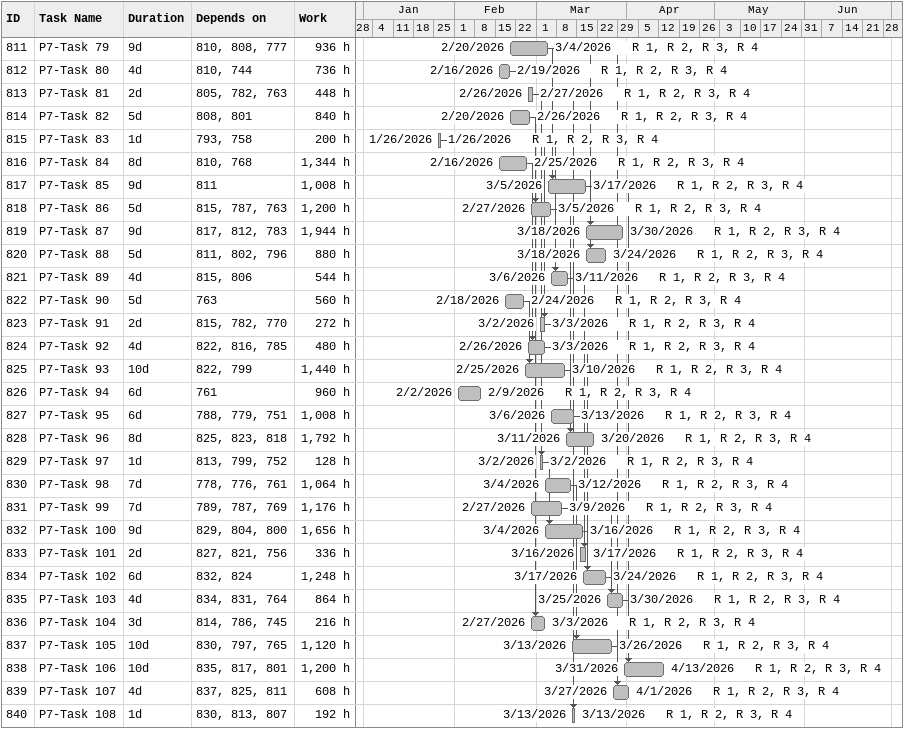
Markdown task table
| ID | Task | Duration | Start | Finish | Predecessors | Resources | Work (h) |
|---|---|---|---|---|---|---|---|
| 811 | P7-Task 79 | 9d | 2026-02-20 | 2026-03-04 | 810, 808, 777 | R 1, R 2, R 3, R 4 | 936 |
| 812 | P7-Task 80 | 4d | 2026-02-16 | 2026-02-19 | 810, 744 | R 1, R 2, R 3, R 4 | 736 |
| 813 | P7-Task 81 | 2d | 2026-02-26 | 2026-02-27 | 805, 782, 763 | R 1, R 2, R 3, R 4 | 448 |
| 814 | P7-Task 82 | 5d | 2026-02-20 | 2026-02-26 | 808, 801 | R 1, R 2, R 3, R 4 | 840 |
| 815 | P7-Task 83 | 1d | 2026-01-26 | 2026-01-26 | 793, 758 | R 1, R 2, R 3, R 4 | 200 |
| 816 | P7-Task 84 | 8d | 2026-02-16 | 2026-02-25 | 810, 768 | R 1, R 2, R 3, R 4 | 1344 |
| 817 | P7-Task 85 | 9d | 2026-03-05 | 2026-03-17 | 811 | R 1, R 2, R 3, R 4 | 1008 |
| 818 | P7-Task 86 | 5d | 2026-02-27 | 2026-03-05 | 815, 787, 763 | R 1, R 2, R 3, R 4 | 1200 |
| 819 | P7-Task 87 | 9d | 2026-03-18 | 2026-03-30 | 817, 812, 783 | R 1, R 2, R 3, R 4 | 1944 |
| 820 | P7-Task 88 | 5d | 2026-03-18 | 2026-03-24 | 811, 802, 796 | R 1, R 2, R 3, R 4 | 880 |
| 821 | P7-Task 89 | 4d | 2026-03-06 | 2026-03-11 | 815, 806 | R 1, R 2, R 3, R 4 | 544 |
| 822 | P7-Task 90 | 5d | 2026-02-18 | 2026-02-24 | 763 | R 1, R 2, R 3, R 4 | 560 |
| 823 | P7-Task 91 | 2d | 2026-03-02 | 2026-03-03 | 815, 782, 770 | R 1, R 2, R 3, R 4 | 272 |
| 824 | P7-Task 92 | 4d | 2026-02-26 | 2026-03-03 | 822, 816, 785 | R 1, R 2, R 3, R 4 | 480 |
| 825 | P7-Task 93 | 10d | 2026-02-25 | 2026-03-10 | 822, 799 | R 1, R 2, R 3, R 4 | 1440 |
| 826 | P7-Task 94 | 6d | 2026-02-02 | 2026-02-09 | 761 | R 1, R 2, R 3, R 4 | 960 |
| 827 | P7-Task 95 | 6d | 2026-03-06 | 2026-03-13 | 788, 779, 751 | R 1, R 2, R 3, R 4 | 1008 |
| 828 | P7-Task 96 | 8d | 2026-03-11 | 2026-03-20 | 825, 823, 818 | R 1, R 2, R 3, R 4 | 1792 |
| 829 | P7-Task 97 | 1d | 2026-03-02 | 2026-03-02 | 813, 799, 752 | R 1, R 2, R 3, R 4 | 128 |
| 830 | P7-Task 98 | 7d | 2026-03-04 | 2026-03-12 | 778, 776, 761 | R 1, R 2, R 3, R 4 | 1064 |
| 831 | P7-Task 99 | 7d | 2026-02-27 | 2026-03-09 | 789, 787, 769 | R 1, R 2, R 3, R 4 | 1176 |
| 832 | P7-Task 100 | 9d | 2026-03-04 | 2026-03-16 | 829, 804, 800 | R 1, R 2, R 3, R 4 | 1656 |
| 833 | P7-Task 101 | 2d | 2026-03-16 | 2026-03-17 | 827, 821, 756 | R 1, R 2, R 3, R 4 | 336 |
| 834 | P7-Task 102 | 6d | 2026-03-17 | 2026-03-24 | 832, 824 | R 1, R 2, R 3, R 4 | 1248 |
| 835 | P7-Task 103 | 4d | 2026-03-25 | 2026-03-30 | 834, 831, 764 | R 1, R 2, R 3, R 4 | 864 |
| 836 | P7-Task 104 | 3d | 2026-02-27 | 2026-03-03 | 814, 786, 745 | R 1, R 2, R 3, R 4 | 216 |
| 837 | P7-Task 105 | 10d | 2026-03-13 | 2026-03-26 | 830, 797, 765 | R 1, R 2, R 3, R 4 | 1120 |
| 838 | P7-Task 106 | 10d | 2026-03-31 | 2026-04-13 | 835, 817, 801 | R 1, R 2, R 3, R 4 | 1200 |
| 839 | P7-Task 107 | 4d | 2026-03-27 | 2026-04-01 | 837, 825, 811 | R 1, R 2, R 3, R 4 | 608 |
| 840 | P7-Task 108 | 1d | 2026-03-13 | 2026-03-13 | 830, 813, 807 | R 1, R 2, R 3, R 4 | 192 |
